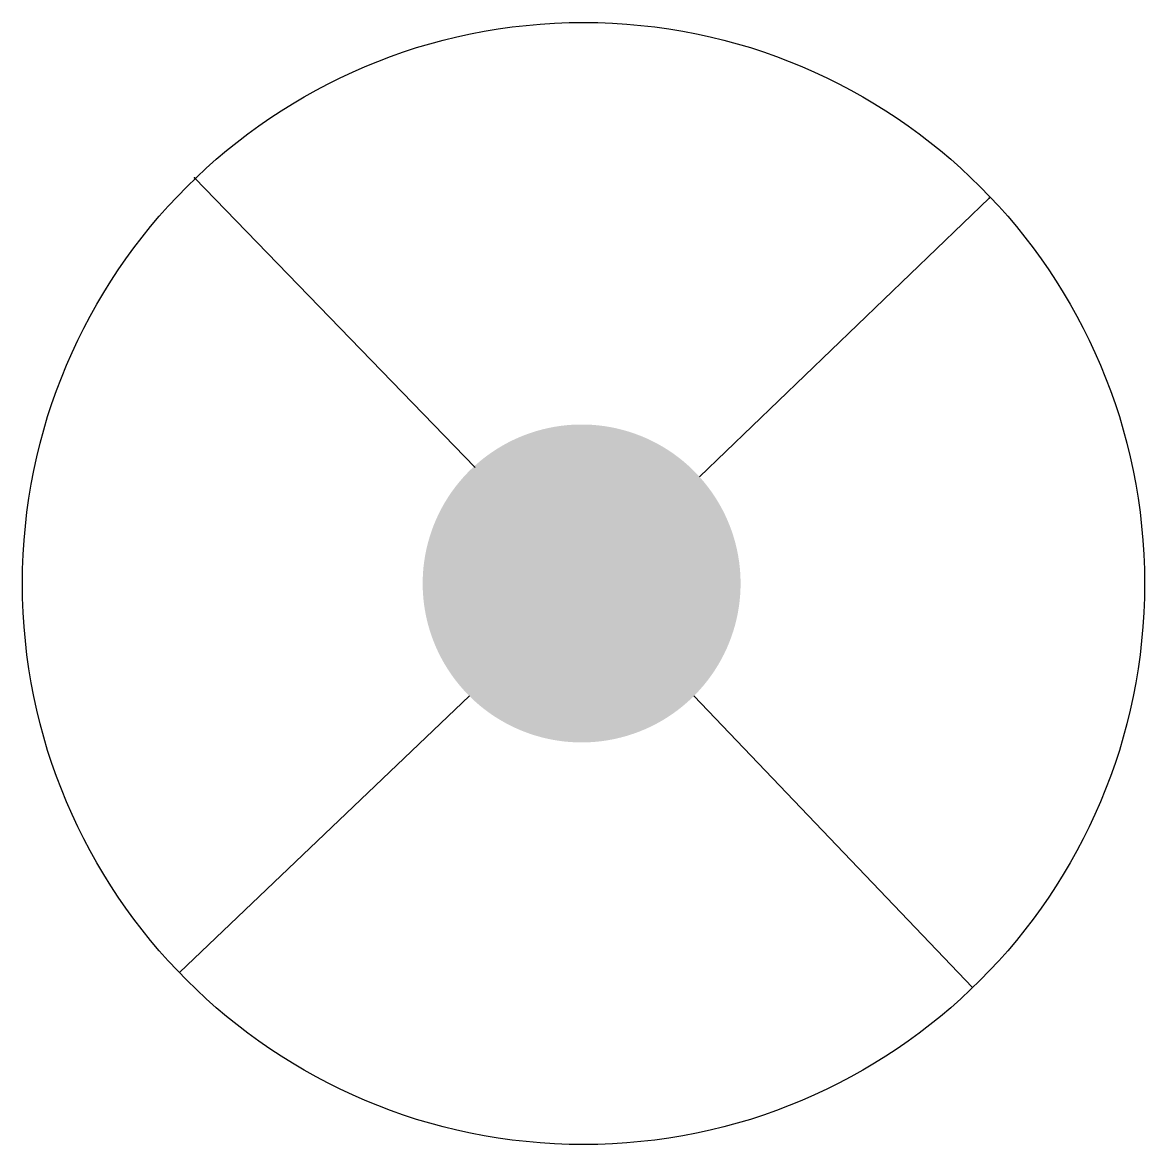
# Model space of a CAD drawing. Header units: metres. Extents: x -0.15 to 0.15, y -0.15 to 0.15.
import ezdxf

# ---------------------------------------------------------------- set-up
doc = ezdxf.new("R2010")
doc.units = ezdxf.units.M
doc.header["$LTSCALE"] = 0.2

msp = doc.modelspace()

# ---------------------------------------------------------------- hatches: boundary and pattern name
h = msp.add_hatch(color=256)
edge = h.paths.add_edge_path()
edge.add_arc((-0.0005, 0.00001), 0.0425, 358.5516, 718.5516)

# ---------------------------------------------------------------- linework, layer by layer
for p, q in [((-0.104, 0.10849), (-0.029, 0.03099)), ((0.1085, 0.10299), (0.031, 0.02849)), ((-0.0305, -0.03001), (-0.108, -0.10401)), ((0.0295, -0.03001), (0.104, -0.10801))]:
    msp.add_line(p, q)
msp.add_circle((0, 0), 0.15)
for p in [(-0.104, 0.10849), (0.1085, 0.10299)]:
    msp.add_point(p)

doc.saveas('drawing.dxf')
